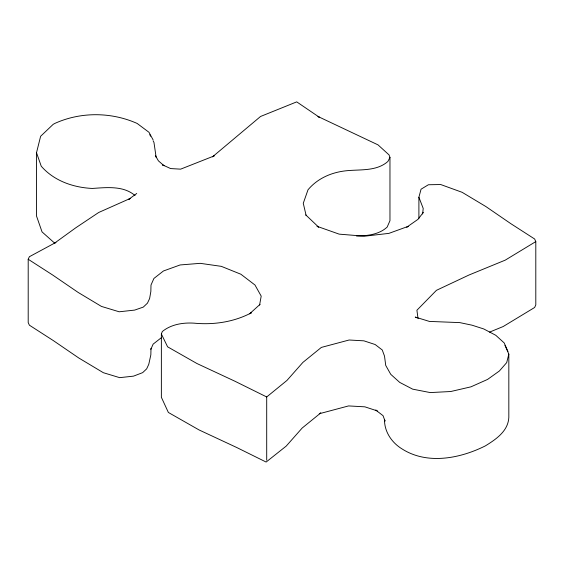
<?xml version="1.0" encoding="UTF-8"?>
<svg xmlns="http://www.w3.org/2000/svg" width="564" height="564" viewBox="0 0 564 564"><rect width="100%" height="100%" fill="white"/><g stroke="black" fill="none" stroke-linecap="round" stroke-linejoin="round"><path stroke-width="0.85" d="M150.997 348.355L150.849 354.805L148.769 364.344L146.675 368.835L142.671 372.635L133.527 376.139L119.674 377.654L103.36 372.712L78.77 357.985L53.256 340.55L29.384 325.181L28.2 322.566L28.2 259.264L29.384 256.712L55.935 242.4L54.236 243.38L75.724 227.828L98.693 212.487L130.474 198.345L128.839 199.275L136.742 193.473M422.633 213.975L423.204 208.419L418.897 197.266L421.047 189.208L428.393 184.752L440.688 184.534L462.127 192.31L485.872 206.551L510.78 223.64L534.644 239.002L535.8 241.596L535.8 304.905L534.644 307.479L503.173 326.535L489.538 332.125M259.574 305.089L261.195 296.114L254.977 285.017L240.87 274.224L221.314 266.349L200.234 263.339L180.12 264.953L163.447 270.981L153.909 278.454L150.997 285.046L150.849 291.496L149.608 298.546L147.458 303.143L143.291 307.098L134.669 310.094L119.173 311.786L101.435 306.414L78.135 292.42L52.614 274.978L28.2 259.264M54.391 242.901L42.046 231.903L36.512 216.033L36.512 152.724L40.622 136.284L53.185 124.334L54.87 123.41C80.652 111.679 111.348 111.933 137.158 123.453L148.995 132.3L153.119 139.893M504.963 345.309L508.827 354.093L506.705 362.61L499.373 370.999L487.585 379.417L470.961 386.834L450.763 391.515L430.247 392.579L412.665 389.153L399.693 382.385L390.753 374.327L385.734 365.423L384.507 356.117L382.265 349.997L375.166 344.533L363.893 340.832L349.116 340.007L321.353 347.41L302.896 362.405L286.949 380.446L266.702 396.957L266.702 460.266M377.302 410.916L364.873 406.834L348.573 405.925L319.259 413.736L320.789 412.911L302.17 428.041L286.223 446.082L266.123 462.05L236.866 447.576L199.064 429.944L168.361 412.46L161.367 397.289L161.367 333.98L162.312 331.526C171.153 324.335 182.99 322.46 194.072 323.158C213.664 325.04 233.82 322.072 251.34 312.83L249.612 313.796L260.103 304.306M150.814 349.377L153.133 344.132L161.565 337.526M163.482 165.435L162.333 164.787L170.638 168.573L180.628 169.151L214.172 155.911L212.501 156.841L260.547 116.473L296.72 101.872L319.605 117.425L317.969 116.487L378.007 144.863L389.047 154.896L389.964 157.405L387.919 161.438C376.188 171.837 359.212 169.13 344.872 170.927C330.723 172.669 317.236 178.71 308 189.814L303.27 203.287L306.174 215.659M423.388 212.304L418.009 219.318L406.672 227.236M535.8 241.596L505.252 260.138L469.008 275.006L436.437 290.326L416.909 310.242L418.051 318.716M407.187 226.939L408.223 226.361L388.913 233.369L364.506 236.21L339.161 234.138L317.01 226.298L318.138 226.911M356.518 236.048C367.199 235.808 378.909 234.702 387.151 227.102L389.964 220.707L389.964 157.405M416.733 317.779L415.259 317.074L429.401 321.417L459.766 322.608L472.026 325.188L483.771 328.96L495.777 335.291L504.174 342.919L507.96 351.534M266.702 396.957L234.843 381.194L196.949 363.526L167.607 346.825L161.367 333.98M376.78 410.627L375.737 410.049L383.055 415.682L385.064 421.153M135.036 195.567C123.509 185.493 106.547 187.516 92.341 188.439C73.383 187.586 53.911 180.854 41.242 166.197L36.512 152.724M164.061 165.76L158.406 160.839L155.431 155.671M305.744 214.891L318.702 227.214M149.756 134.662L150.595 136.206M153.112 140.838L153.951 142.382L156.15 157.349M384.93 420.681L384.507 419.419C384.267 431.728 391.853 442.775 402.125 448.972C427.286 465.004 460.154 458.511 485.357 445.884C495.939 439.356 508.164 431.136 508.827 417.402L508.827 354.093M418.897 197.266L418.897 218.367"/></g></svg>
